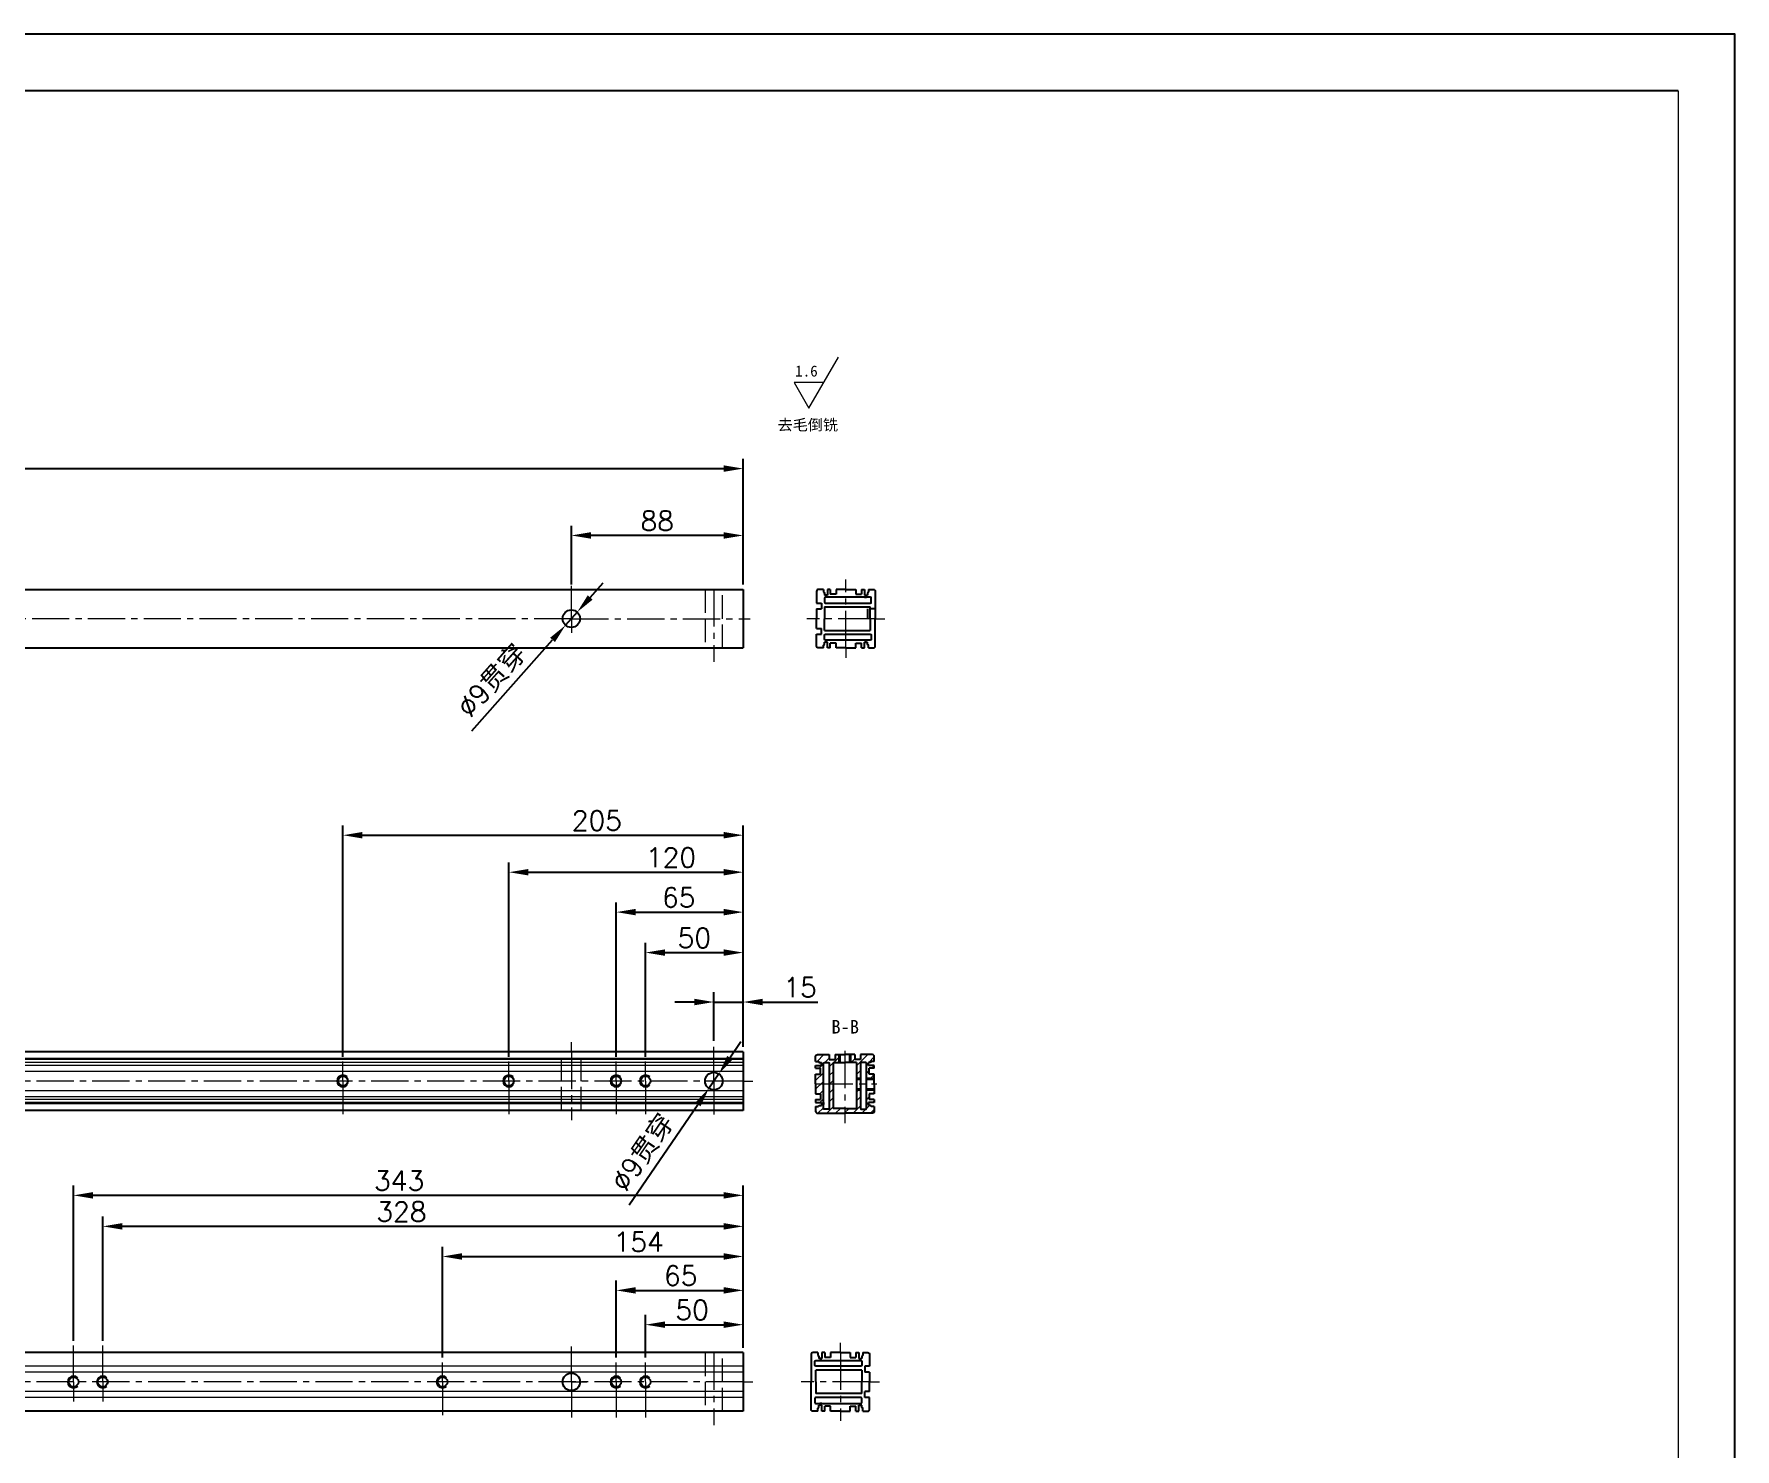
# Model space of a CAD drawing. Header units: millimetres. Extents: x -30327 to 34858, y 4015 to 75103.
# Drawn here: x 343 to 1214, y 60557 to 61281 of the extents above; entities that cross this region are included whole.
import ezdxf

# ---------------------------------------------------------------- set-up
doc = ezdxf.new("R2010")
doc.units = ezdxf.units.MM
doc.linetypes.add('ACAD_ISO02W100', pattern=[15, 12, -3])
doc.linetypes.add('CENTER2', pattern=[28.575, 19.05, -3.175, 3.175, -3.175])
doc.layers.add('A-TITLEBLOCK', color=7, linetype='Continuous', lineweight=18)
doc.layers.add('cen', color=1, linetype='CENTER2', lineweight=9)
for name, color, linetype in [('green', 3, 'ACAD_ISO02W100'), ('print', 30, 'Continuous'), ('red', 1, 'CENTER2'), ('yellow', 2, 'Continuous')]:
    doc.layers.add(name, color=color, linetype=linetype)
doc.styles.add('GB', font='GBENOR.SHX', dxfattribs={"bigfont": 'gbcbig.shx'})
doc.styles.add('HZ', font='')
doc.styles.get("Standard").update_dxf_attribs({"font": 'txt', "bigfont": 'gbcbig.shx'})
doc.styles.get('HZ').set_extended_font_data('SimSun')
doc.dimstyles.new('1-4', dxfattribs={"dimscale": 4, "dimtxt": 2.5, "dimasz": 2.5, "dimexe": 1.25, "dimexo": 0.625, "dimtad": 1, "dimdsep": 46, "dimtxsty": 'Standard', "dimcen": 2.5, "dimadec": 0, "dimazin": 0, "dimtfac": 1, "dimtmove": 0, "dimatfit": 3, "dimfxl": 0, "dimarcsym": 0})

# ---------------------------------------------------------------- blocks, each defined once
blk = doc.blocks.new('*D183')
at = {"layer": 'Defpoints', "color": 0, "transparency": 16777216}
for p in [(705.87, 61058.73), (-208.13, 60996.86), (705.87, 60997.49)]:
    blk.add_point(p, dxfattribs=at)
at = {"layer": 'yellow', "color": 0, "lineweight": -2, "transparency": 16777216}
for p, q in [((-208.13, 60999.36), (-208.13, 61063.73)), ((705.87, 60999.99), (705.87, 61063.73)), ((-198.13, 61058.73), (695.87, 61058.73))]:
    blk.add_line(p, q, dxfattribs=at)
at = {"layer": 'yellow', "color": 0, "transparency": 16777216}
for points in [[(-198.13, 61060.39), (-198.13, 61057.06), (-208.13, 61058.73)], [(695.87, 61060.39), (695.87, 61057.06), (705.87, 61058.73)]]:
    blk.add_solid(points, dxfattribs=at)
at = {"layer": 'yellow', "color": 0, "lineweight": 9, "transparency": 16777216, "insert": (248.87, 61072.89), "char_height": 10, "attachment_point": 5}
blk.add_mtext('914\\S-0.3^ -0.5;', dxfattribs=at)
blk = doc.blocks.new('*D143')
at = {"layer": 'Defpoints', "color": 0, "transparency": 16777216}
for p in [(377.87, 60670.61), (377.87, 60609.54), (705.87, 60608.45)]:
    blk.add_point(p, dxfattribs=at)
at = {"layer": 'yellow', "color": 0, "lineweight": -2, "transparency": 16777216}
for p, q in [((377.87, 60612.04), (377.87, 60675.61)), ((695.87, 60670.61), (387.87, 60670.61)), ((705.87, 60610.95), (705.87, 60675.61))]:
    blk.add_line(p, q, dxfattribs=at)
at = {"layer": 'yellow', "color": 0, "transparency": 16777216}
for points in [[(387.87, 60672.28), (387.87, 60668.94), (377.87, 60670.61)], [(695.87, 60672.28), (695.87, 60668.94), (705.87, 60670.61)]]:
    blk.add_solid(points, dxfattribs=at)
at = {"layer": 'yellow', "color": 0, "lineweight": 9, "transparency": 16777216, "insert": (530.83, 60678.11), "char_height": 10, "attachment_point": 5}
blk.add_mtext('328', dxfattribs=at)
blk = doc.blocks.new('*D144')
at = {"layer": 'Defpoints', "color": 0, "transparency": 16777216}
for p in [(617.87, 61024.49), (617.87, 60996.86), (705.87, 60996.86)]:
    blk.add_point(p, dxfattribs=at)
at = {"layer": 'yellow', "color": 0, "lineweight": -2, "transparency": 16777216}
for p, q in [((617.87, 60999.36), (617.87, 61029.49)), ((705.87, 60999.36), (705.87, 61029.49)), ((695.87, 61024.49), (627.87, 61024.49))]:
    blk.add_line(p, q, dxfattribs=at)
at = {"layer": 'yellow', "color": 0, "transparency": 16777216}
for points in [[(627.87, 61026.15), (627.87, 61022.82), (617.87, 61024.49)], [(695.87, 61026.15), (695.87, 61022.82), (705.87, 61024.49)]]:
    blk.add_solid(points, dxfattribs=at)
at = {"layer": 'yellow', "color": 0, "lineweight": 9, "transparency": 16777216, "insert": (661.87, 61031.99), "char_height": 10, "attachment_point": 5}
blk.add_mtext('88', dxfattribs=at)
blk = doc.blocks.new('*D145')
at = {"layer": 'Defpoints', "color": 0, "transparency": 16777216}
for p in [(705.87, 60620.25), (655.87, 60600.95), (705.87, 60605.95)]:
    blk.add_point(p, dxfattribs=at)
at = {"layer": 'yellow', "color": 0, "lineweight": -2, "transparency": 16777216}
for p, q in [((655.87, 60603.45), (655.87, 60625.25)), ((705.87, 60608.45), (705.87, 60625.25)), ((665.87, 60620.25), (695.87, 60620.25))]:
    blk.add_line(p, q, dxfattribs=at)
at = {"layer": 'yellow', "color": 0, "transparency": 16777216}
for points in [[(665.87, 60621.92), (665.87, 60618.59), (655.87, 60620.25)], [(695.87, 60621.92), (695.87, 60618.59), (705.87, 60620.25)]]:
    blk.add_solid(points, dxfattribs=at)
at = {"layer": 'yellow', "color": 0, "lineweight": 9, "transparency": 16777216, "insert": (679.72, 60627.75), "char_height": 10, "attachment_point": 5}
blk.add_mtext('50', dxfattribs=at)
blk = doc.blocks.new('*D146')
at = {"layer": 'Defpoints', "color": 0, "transparency": 16777216}
for p in [(705.87, 60785.51), (690.87, 60763.08), (705.87, 60760.01)]:
    blk.add_point(p, dxfattribs=at)
at = {"layer": 'yellow', "color": 0, "lineweight": -2, "transparency": 16777216}
for p, q in [((690.87, 60765.58), (690.87, 60790.51)), ((705.87, 60762.51), (705.87, 60790.51)), ((680.87, 60785.51), (670.87, 60785.51)), ((690.87, 60785.51), (705.87, 60785.51)), ((715.87, 60785.51), (744.2, 60785.51))]:
    blk.add_line(p, q, dxfattribs=at)
at = {"layer": 'yellow', "color": 0, "transparency": 16777216}
for points in [[(680.87, 60787.18), (680.87, 60783.84), (690.87, 60785.51)], [(715.87, 60787.18), (715.87, 60783.84), (705.87, 60785.51)]]:
    blk.add_solid(points, dxfattribs=at)
at = {"layer": 'yellow', "color": 0, "lineweight": 9, "transparency": 16777216, "insert": (735.03, 60793.01), "char_height": 10, "attachment_point": 5}
blk.add_mtext('15', dxfattribs=at)
blk = doc.blocks.new('*D147')
at = {"layer": 'Defpoints', "color": 0, "transparency": 16777216}
for p in [(705.87, 60810.83), (705.87, 60760.64), (655.87, 60755.01)]:
    blk.add_point(p, dxfattribs=at)
at = {"layer": 'yellow', "color": 0, "lineweight": -2, "transparency": 16777216}
for p, q in [((655.87, 60757.51), (655.87, 60815.83)), ((665.87, 60810.83), (695.87, 60810.83)), ((705.87, 60763.14), (705.87, 60815.83))]:
    blk.add_line(p, q, dxfattribs=at)
at = {"layer": 'yellow', "color": 0, "transparency": 16777216}
for points in [[(665.87, 60812.49), (665.87, 60809.16), (655.87, 60810.83)], [(695.87, 60812.49), (695.87, 60809.16), (705.87, 60810.83)]]:
    blk.add_solid(points, dxfattribs=at)
at = {"layer": 'yellow', "color": 0, "lineweight": 9, "transparency": 16777216, "insert": (680.87, 60818.33), "char_height": 10, "attachment_point": 5}
blk.add_mtext('50', dxfattribs=at)
blk = doc.blocks.new('*D415')
at = {"layer": 'Defpoints', "color": 0, "transparency": 16777216}
for p in [(620.85, 60985.23), (614.88, 60978.5)]:
    blk.add_point(p, dxfattribs=at)
at = {"layer": 'yellow', "color": 0, "lineweight": -2, "transparency": 16777216}
for p, q in [((627.49, 60992.71), (634.12, 61000.19)), ((620.85, 60985.23), (614.88, 60978.5)), ((566.89, 60924.38), (608.24, 60971.01))]:
    blk.add_line(p, q, dxfattribs=at)
at = {"layer": 'yellow', "color": 0, "transparency": 16777216}
for points in [[(626.24, 60993.82), (628.73, 60991.6), (620.85, 60985.23)], [(607, 60972.12), (609.49, 60969.91), (614.88, 60978.5)]]:
    blk.add_solid(points, dxfattribs=at)
at = {"layer": 'yellow', "color": 0, "lineweight": 9, "transparency": 16777216, "insert": (577.41, 60950.02), "char_height": 10, "attachment_point": 5, "rotation": 48.43261}
blk.add_mtext('∅9{\\fSimSun|b0|i0|c134|p2;贯穿}', dxfattribs=at)
blk = doc.blocks.new('*D416')
at = {"layer": 'Defpoints', "color": 0, "transparency": 16777216}
for p in [(693.41, 60748.72), (688.33, 60741.3)]:
    blk.add_point(p, dxfattribs=at)
at = {"layer": 'yellow', "color": 0, "lineweight": -2, "transparency": 16777216}
for p, q in [((699.05, 60756.98), (704.7, 60765.23)), ((693.41, 60748.72), (688.33, 60741.3)), ((647.49, 60681.59), (682.68, 60733.04))]:
    blk.add_line(p, q, dxfattribs=at)
at = {"layer": 'yellow', "color": 0, "transparency": 16777216}
for points in [[(697.67, 60757.92), (700.43, 60756.04), (693.41, 60748.72)], [(681.3, 60733.98), (684.06, 60732.1), (688.33, 60741.3)]]:
    blk.add_solid(points, dxfattribs=at)
at = {"layer": 'yellow', "color": 0, "lineweight": 9, "transparency": 16777216, "insert": (654.72, 60708.35), "char_height": 10, "attachment_point": 5, "rotation": 55.63312}
blk.add_mtext('∅9{\\fSimSun|b0|i0|c134|p2;贯穿}', dxfattribs=at)
blk = doc.blocks.new('*D420')
at = {"layer": 'Defpoints', "color": 0, "transparency": 16777216}
for p in [(705.87, 60831.56), (705.87, 60760.01), (640.87, 60755.01)]:
    blk.add_point(p, dxfattribs=at)
at = {"layer": 'yellow', "color": 0, "lineweight": -2, "transparency": 16777216}
for p, q in [((640.87, 60757.51), (640.87, 60836.56)), ((705.87, 60762.51), (705.87, 60836.56)), ((650.87, 60831.56), (695.87, 60831.56))]:
    blk.add_line(p, q, dxfattribs=at)
at = {"layer": 'yellow', "color": 0, "transparency": 16777216}
for points in [[(650.87, 60833.23), (650.87, 60829.89), (640.87, 60831.56)], [(695.87, 60833.23), (695.87, 60829.89), (705.87, 60831.56)]]:
    blk.add_solid(points, dxfattribs=at)
at = {"layer": 'yellow', "color": 0, "lineweight": 9, "transparency": 16777216, "insert": (672.87, 60839.06), "char_height": 10, "attachment_point": 5}
blk.add_mtext('65', dxfattribs=at)
blk = doc.blocks.new('*D422')
at = {"layer": 'Defpoints', "color": 0, "transparency": 16777216}
for p in [(705.87, 60637.82), (640.87, 60600.95), (705.87, 60605.95)]:
    blk.add_point(p, dxfattribs=at)
at = {"layer": 'yellow', "color": 0, "lineweight": -2, "transparency": 16777216}
for p, q in [((640.87, 60603.45), (640.87, 60642.82)), ((705.87, 60608.45), (705.87, 60642.82)), ((650.87, 60637.82), (695.87, 60637.82))]:
    blk.add_line(p, q, dxfattribs=at)
at = {"layer": 'yellow', "color": 0, "transparency": 16777216}
for points in [[(650.87, 60639.48), (650.87, 60636.15), (640.87, 60637.82)], [(695.87, 60639.48), (695.87, 60636.15), (705.87, 60637.82)]]:
    blk.add_solid(points, dxfattribs=at)
at = {"layer": 'yellow', "color": 0, "lineweight": 9, "transparency": 16777216, "insert": (673.87, 60645.32), "char_height": 10, "attachment_point": 5}
blk.add_mtext('65', dxfattribs=at)
blk = doc.blocks.new('*D423')
at = {"layer": 'Defpoints', "color": 0, "transparency": 16777216}
for p in [(362.87, 60686.49), (362.87, 60609.54), (705.87, 60608.45)]:
    blk.add_point(p, dxfattribs=at)
at = {"layer": 'yellow', "color": 0, "lineweight": -2, "transparency": 16777216}
for p, q in [((362.87, 60612.04), (362.87, 60691.49)), ((695.87, 60686.49), (372.87, 60686.49)), ((705.87, 60610.95), (705.87, 60691.49))]:
    blk.add_line(p, q, dxfattribs=at)
at = {"layer": 'yellow', "color": 0, "transparency": 16777216}
for points in [[(372.87, 60688.16), (372.87, 60684.82), (362.87, 60686.49)], [(695.87, 60688.16), (695.87, 60684.82), (705.87, 60686.49)]]:
    blk.add_solid(points, dxfattribs=at)
at = {"layer": 'yellow', "color": 0, "lineweight": 9, "transparency": 16777216, "insert": (529.66, 60693.99), "char_height": 10, "attachment_point": 5}
blk.add_mtext('343', dxfattribs=at)
blk = doc.blocks.new('*D542')
at = {"layer": 'Defpoints', "color": 0, "transparency": 16777216}
for p in [(705.87, 60655.18), (551.87, 60600.95), (705.87, 60605.95)]:
    blk.add_point(p, dxfattribs=at)
at = {"layer": 'yellow', "color": 0, "lineweight": -2, "transparency": 16777216}
for p, q in [((551.87, 60603.45), (551.87, 60660.18)), ((705.87, 60608.45), (705.87, 60660.18)), ((561.87, 60655.18), (695.87, 60655.18))]:
    blk.add_line(p, q, dxfattribs=at)
at = {"layer": 'yellow', "color": 0, "transparency": 16777216}
for points in [[(561.87, 60656.84), (561.87, 60653.51), (551.87, 60655.18)], [(695.87, 60656.84), (695.87, 60653.51), (705.87, 60655.18)]]:
    blk.add_solid(points, dxfattribs=at)
at = {"layer": 'yellow', "color": 0, "lineweight": 9, "transparency": 16777216, "insert": (652.37, 60662.68), "char_height": 10, "attachment_point": 5}
blk.add_mtext('154', dxfattribs=at)
blk = doc.blocks.new('*D797')
at = {"layer": 'Defpoints', "color": 0, "transparency": 16777216}
for p in [(705.87, 60852), (705.87, 60760.01), (585.87, 60755.01)]:
    blk.add_point(p, dxfattribs=at)
at = {"layer": 'yellow', "color": 0, "lineweight": -2, "transparency": 16777216}
for p, q in [((585.87, 60757.51), (585.87, 60857)), ((595.87, 60852), (695.87, 60852)), ((705.87, 60762.51), (705.87, 60857))]:
    blk.add_line(p, q, dxfattribs=at)
at = {"layer": 'yellow', "color": 0, "transparency": 16777216}
for points in [[(595.87, 60853.66), (595.87, 60850.33), (585.87, 60852)], [(695.87, 60853.66), (695.87, 60850.33), (705.87, 60852)]]:
    blk.add_solid(points, dxfattribs=at)
at = {"layer": 'yellow', "color": 0, "lineweight": 9, "transparency": 16777216, "insert": (668.9, 60859.5), "char_height": 10, "attachment_point": 5}
blk.add_mtext('120', dxfattribs=at)
blk = doc.blocks.new('*D798')
at = {"layer": 'Defpoints', "color": 0, "transparency": 16777216}
for p in [(705.87, 60870.95), (705.87, 60760.01), (500.87, 60755.01)]:
    blk.add_point(p, dxfattribs=at)
at = {"layer": 'yellow', "color": 0, "lineweight": -2, "transparency": 16777216}
for p, q in [((500.87, 60757.51), (500.87, 60875.95)), ((510.87, 60870.95), (695.87, 60870.95)), ((705.87, 60762.51), (705.87, 60875.95))]:
    blk.add_line(p, q, dxfattribs=at)
at = {"layer": 'yellow', "color": 0, "transparency": 16777216}
for points in [[(510.87, 60872.62), (510.87, 60869.29), (500.87, 60870.95)], [(695.87, 60872.62), (695.87, 60869.29), (705.87, 60870.95)]]:
    blk.add_solid(points, dxfattribs=at)
at = {"layer": 'yellow', "color": 0, "lineweight": 9, "transparency": 16777216, "insert": (630.94, 60878.45), "char_height": 10, "attachment_point": 5}
blk.add_mtext('205', dxfattribs=at)
blk = doc.blocks.new('DT-A2-TITLE')
for p, q in [((594, 420), (0, 420)), ((594, 0), (594, 420)), ((584, 410), (10, 410))]:
    blk.add_line(p, q)
at = {"layer": 'A-TITLEBLOCK', "color": 7}
for p, q in [((584, 410), (584, 10)), ((594, 0), (594, 297))]:
    blk.add_line(p, q, dxfattribs=at)
at = {"style": 'GB'}
for tag, p, height in [('#设计', (451.96, 38.52), 3.5), ('#品名', (523.32, 37.95), 3.5), ('#审核', (451.99, 28.1), 3.5), ('#图号', (526.67, 27.2), 3.5), ('#数量', (520.33, 14.51), 3.5), ('#版本', (552.92, 14.47), 3.5), ('#材料说明', (442.15, 13.59), 3)]:
    blk.add_attdef(tag, p, '', height=height, dxfattribs=at)

msp = doc.modelspace()

# ---------------------------------------------------------------- hatches: boundary and pattern name
at = {"layer": 'yellow', "lineweight": 9}
h = msp.add_hatch(dxfattribs=at)
h.set_pattern_fill('ANSI31', color=256, style=0)
h.set_pattern_definition([(45, (-987.5742, 59787.0484), (-2.245064, 2.245064), [])])
h.paths.add_polyline_path([(754.9953, 60758.5531), (752.9953, 60758.5531), (752.9953, 60756.0531), (749.9953, 60756.0531), (749.9953, 60758.5531), (743.9953, 60758.5531, 0.41421356), (742.9953, 60757.5531), (742.9953, 60755.0531), (744.4953, 60755.0531, 0.41421356), (744.9953, 60754.5531), (745.4953, 60754.5531), (745.9953, 60754.5531), (745.9953, 60753.0531), (742.9953, 60753.0531), (742.9953, 60751.5531), (745.4953, 60751.5531), (745.4953, 60748.5531), (742.9953, 60748.5531), (742.9953, 60743.5531), (746.9953, 60743.5531), (746.9953, 60754.0531, -0.41421356), (747.4953, 60754.5531), (749.4953, 60754.5531, -0.41421356), (749.9953, 60754.0531), (749.9953, 60743.5531), (751.9953, 60743.5531), (751.9953, 60754.5531), (752.9953, 60754.5531), (754.9953, 60754.5531)])
h.paths.add_polyline_path([(772.9953, 60757.5531, 0.41421356), (771.9953, 60758.5531), (765.9953, 60758.5531), (765.9953, 60756.0531), (762.9953, 60756.0531), (762.9953, 60758.5531), (760.9953, 60758.5531), (760.9953, 60754.5531), (762.9953, 60754.5531), (763.9953, 60754.5531), (763.9953, 60746.5531), (765.9953, 60746.5531), (765.9953, 60754.0531, -0.41421356), (766.4953, 60754.5531), (768.4953, 60754.5531, -0.41421356), (768.9953, 60754.0531), (768.9953, 60753.0531), (768.9953, 60746.5531), (772.9953, 60746.5531), (772.9953, 60748.5531), (770.4953, 60748.5531), (770.4953, 60751.5531), (772.9953, 60751.5531), (772.9953, 60753.0531), (769.9953, 60753.0531), (769.9953, 60754.5531), (770.4953, 60754.5531), (770.9953, 60754.5531, 0.41421356), (771.4953, 60755.0531), (772.9953, 60755.0531)])
h.paths.add_polyline_path([(760.9953, 60758.5531), (760.4953, 60758.5531), (760.4953, 60754.5531), (760.9953, 60754.5531)])
h.paths.add_polyline_path([(755.4953, 60758.5531), (754.9953, 60758.5531), (754.9953, 60754.5531), (755.4953, 60754.5531)])
h.paths.add_polyline_path([(765.9953, 60746.5531), (763.9953, 60746.5531), (763.9953, 60746.0531), (765.9953, 60746.0531)])
h.paths.add_polyline_path([(772.9953, 60746.5531), (768.9953, 60746.5531), (768.9953, 60746.0531), (772.9953, 60746.0531)])
h.paths.add_polyline_path([(772.9953, 60741.0531), (768.9953, 60741.0531), (768.9953, 60740.5531), (772.9953, 60740.5531)])
h.paths.add_polyline_path([(765.9953, 60741.0531), (763.9953, 60741.0531), (763.9953, 60740.5531), (765.9953, 60740.5531)])
h.paths.add_polyline_path([(765.9953, 60740.5531), (763.9953, 60740.5531), (763.9953, 60731.0531), (757.9953, 60731.0531), (757.9953, 60728.5531), (771.9953, 60728.5531, 0.41421356), (772.9953, 60729.5531), (772.9953, 60732.0531), (771.4953, 60732.0531, 0.41421356), (770.9953, 60732.5531), (770.4953, 60732.5531), (769.9953, 60732.5531), (769.9953, 60734.0531), (772.9953, 60734.0531), (772.9953, 60735.5531), (770.4953, 60735.5531), (770.4953, 60738.5531), (772.9953, 60738.5531), (772.9953, 60740.5531), (768.9953, 60740.5531), (768.9953, 60731.0531, -0.41421356), (768.4953, 60730.5531), (766.4953, 60730.5531, -0.41421356), (765.9953, 60731.0531)])
h.paths.add_polyline_path([(751.9953, 60743.5531), (749.9953, 60743.5531), (749.9953, 60731.0531, -0.41421356), (749.4953, 60730.5531), (747.4953, 60730.5531, -0.41421356), (746.9953, 60731.0531), (746.9953, 60743.5531), (742.9953, 60743.5531), (742.9953, 60738.5531), (745.4953, 60738.5531), (745.4953, 60735.5531), (742.9953, 60735.5531), (742.9953, 60734.0531), (745.9953, 60734.0531), (745.9953, 60732.5531), (745.4953, 60732.5531), (744.9953, 60732.5531, 0.41421356), (744.4953, 60732.0531), (742.9953, 60732.0531), (742.9953, 60729.5531, 0.41421356), (743.9953, 60728.5531), (757.9953, 60728.5531), (757.9953, 60731.0531), (751.9953, 60731.0531)])

# ---------------------------------------------------------------- linework, layer by layer
for p, q in [((705.8654, 60996.8618), (705.8654, 60966.8618)), ((747.0105, 60996.8618), (747.0105, 60995.3618)), ((747.5105, 60994.3618), (747.5105, 60993.8618)), ((749.0105, 60993.8618), (747.5105, 60993.8618)), ((749.0105, 60992.8618), (748.0105, 60992.8618)), ((749.0105, 60996.8618), (749.0105, 60993.8618)), ((750.5105, 60996.8618), (749.0105, 60996.8618)), ((750.5105, 60996.8618), (750.5105, 60994.3618)), ((753.5105, 60994.3618), (750.5105, 60994.3618)), ((753.5105, 60996.8618), (753.5105, 60994.3618)), ((758.5105, 60996.8618), (753.5105, 60996.8618)), ((758.5105, 60996.8618), (763.5105, 60996.8618)), ((763.5105, 60996.8618), (763.5105, 60994.3618)), ((763.5105, 60994.3618), (766.5105, 60994.3618)), ((766.5105, 60996.8618), (766.5105, 60994.3618)), ((766.5105, 60996.8618), (768.0105, 60996.8618)), ((768.0105, 60996.8618), (768.0105, 60993.8618)), ((768.0105, 60993.8618), (769.5105, 60993.8618)), ((768.0105, 60992.8618), (769.0105, 60992.8618)), ((769.5105, 60994.3618), (769.5105, 60993.8618)), ((770.0105, 60996.8618), (770.0105, 60995.3618)), ((743.5105, 60986.8618), (743.5105, 60981.8618)), ((743.5105, 60976.8618), (743.5105, 60981.8618)), ((746.0105, 60989.8618), (746.0105, 60986.8618)), ((747.5105, 60987.8618), (747.5105, 60986.8618)), ((747.5105, 60986.8618), (747.5105, 60981.8618)), ((747.5105, 60976.8618), (747.5105, 60981.8618)), ((769.5105, 60986.8618), (769.5105, 60981.8618)), ((771.0105, 60981.8618), (771.0105, 60987.8618)), ((771.0105, 60981.8618), (771.0105, 60975.8618)), ((773.5105, 60986.8618), (773.5105, 60981.8618)), ((746.0105, 60973.8618), (746.0105, 60976.8618)), ((747.5105, 60975.8618), (747.5105, 60976.8618)), ((747.0105, 60966.8618), (747.0105, 60968.3618)), ((747.5105, 60969.3618), (747.5105, 60969.8618)), ((749.0105, 60969.8618), (747.5105, 60969.8618)), ((749.0105, 60970.8618), (748.0105, 60970.8618)), ((749.0105, 60966.8618), (749.0105, 60969.8618)), ((750.5105, 60966.8618), (749.0105, 60966.8618)), ((753.5105, 60969.3618), (750.5105, 60969.3618)), ((750.5105, 60966.8618), (750.5105, 60969.3618)), ((753.5105, 60966.8618), (753.5105, 60969.3618)), ((758.5105, 60966.8618), (753.5105, 60966.8618)), ((758.5105, 60966.8618), (763.5105, 60966.8618)), ((763.5105, 60969.3618), (766.5105, 60969.3618)), ((763.5105, 60966.8618), (763.5105, 60969.3618)), ((766.5105, 60966.8618), (766.5105, 60969.3618)), ((766.5105, 60966.8618), (768.0105, 60966.8618)), ((768.0105, 60970.8618), (769.0105, 60970.8618)), ((768.0105, 60966.8618), (768.0105, 60969.8618)), ((768.0105, 60969.8618), (769.5105, 60969.8618)), ((769.5105, 60969.3618), (769.5105, 60969.8618)), ((770.0105, 60966.8618), (770.0105, 60968.3618)), ((705.8654, 60760.0103), (-208.1346, 60760.0103)), ((705.8654, 60760.0103), (705.8654, 60730.0103)), ((749.9953, 60756.0531), (752.9953, 60756.0531)), ((752.9953, 60758.5531), (757.9953, 60758.5531)), ((754.9953, 60754.5531), (754.9953, 60758.5531)), ((755.4953, 60754.5531), (755.4953, 60758.5531)), ((762.9953, 60758.5531), (757.9953, 60758.5531)), ((760.4953, 60754.5531), (760.4953, 60758.5531)), ((760.9953, 60754.5531), (760.9953, 60758.5531)), ((765.9953, 60756.0531), (762.9953, 60756.0531)), ((742.9953, 60755.0531), (744.4953, 60755.0531)), ((742.9953, 60751.5531), (742.9953, 60753.0531)), ((742.9953, 60753.0531), (745.9953, 60753.0531)), ((742.9953, 60751.5531), (745.4953, 60751.5531)), ((742.9953, 60748.5531), (745.4953, 60748.5531)), ((742.9953, 60743.5531), (742.9953, 60748.5531)), ((745.4953, 60754.5531), (745.9953, 60754.5531)), ((745.4953, 60748.5531), (745.4953, 60751.5531)), ((745.9953, 60753.0531), (745.9953, 60754.5531)), ((746.9953, 60753.0531), (746.9953, 60754.0531)), ((751.9953, 60754.5531), (752.9953, 60754.5531)), ((752.9953, 60754.5531), (757.9953, 60754.5531)), ((762.9953, 60754.5531), (757.9953, 60754.5531)), ((763.9953, 60754.5531), (762.9953, 60754.5531)), ((763.9953, 60746.5531), (765.9953, 60746.5531)), ((768.9953, 60753.0531), (768.9953, 60754.0531)), ((768.9953, 60746.5531), (772.9953, 60746.5531)), ((770.4953, 60754.5531), (769.9953, 60754.5531)), ((769.9953, 60753.0531), (769.9953, 60754.5531)), ((772.9953, 60753.0531), (769.9953, 60753.0531)), ((772.9953, 60751.5531), (770.4953, 60751.5531)), ((770.4953, 60748.5531), (770.4953, 60751.5531)), ((772.9953, 60748.5531), (770.4953, 60748.5531)), ((772.9953, 60755.0531), (771.4953, 60755.0531)), ((772.9953, 60751.5531), (772.9953, 60753.0531)), ((772.9953, 60743.5531), (772.9953, 60748.5531)), ((742.9953, 60743.5531), (742.9953, 60738.5531)), ((742.9953, 60738.5531), (745.4953, 60738.5531)), ((745.4953, 60738.5531), (745.4953, 60735.5531)), ((763.9953, 60746.0531), (765.9953, 60746.0531)), ((763.9953, 60741.0531), (765.9953, 60741.0531)), ((763.9953, 60740.5531), (765.9953, 60740.5531)), ((768.9953, 60746.0531), (772.9953, 60746.0531)), ((768.9953, 60741.0531), (772.9953, 60741.0531)), ((768.9953, 60740.5531), (772.9953, 60740.5531)), ((772.9953, 60738.5531), (770.4953, 60738.5531)), ((770.4953, 60738.5531), (770.4953, 60735.5531)), ((772.9953, 60743.5531), (772.9953, 60738.5531)), ((705.8654, 60730.0103), (-208.1346, 60730.0103)), ((742.9953, 60735.5531), (742.9953, 60734.0531)), ((742.9953, 60735.5531), (745.4953, 60735.5531)), ((742.9953, 60734.0531), (745.9953, 60734.0531)), ((742.9953, 60732.0531), (744.4953, 60732.0531)), ((745.4953, 60732.5531), (745.9953, 60732.5531)), ((745.9953, 60734.0531), (745.9953, 60732.5531)), ((746.9953, 60734.0531), (746.9953, 60733.0531)), ((757.9953, 60731.0531), (751.9953, 60731.0531)), ((757.9953, 60731.0531), (763.9953, 60731.0531)), ((768.9953, 60734.0531), (768.9953, 60733.0531)), ((772.9953, 60734.0531), (769.9953, 60734.0531)), ((769.9953, 60734.0531), (769.9953, 60732.5531)), ((770.4953, 60732.5531), (769.9953, 60732.5531)), ((772.9953, 60735.5531), (770.4953, 60735.5531)), ((772.9953, 60732.0531), (771.4953, 60732.0531)), ((772.9953, 60735.5531), (772.9953, 60734.0531)), ((705.8654, 60605.9525), (-208.1346, 60605.9525)), ((705.8654, 60605.9525), (705.8654, 60575.9525)), ((744.1549, 60605.9525), (744.1549, 60604.4525)), ((744.6549, 60603.4525), (744.6549, 60602.9525)), ((746.1549, 60602.9525), (744.6549, 60602.9525)), ((746.1549, 60601.9525), (745.1549, 60601.9525)), ((747.6549, 60605.9525), (746.1549, 60605.9525)), ((746.1549, 60605.9525), (746.1549, 60602.9525)), ((747.6549, 60605.9525), (747.6549, 60603.4525)), ((750.6549, 60603.4525), (747.6549, 60603.4525)), ((755.6549, 60605.9525), (750.6549, 60605.9525)), ((750.6549, 60605.9525), (750.6549, 60603.4525)), ((755.6549, 60605.9525), (760.6549, 60605.9525)), ((760.6549, 60605.9525), (760.6549, 60603.4525)), ((760.6549, 60603.4525), (763.6549, 60603.4525)), ((763.6549, 60605.9525), (765.1549, 60605.9525)), ((763.6549, 60605.9525), (763.6549, 60603.4525)), ((765.1549, 60605.9525), (765.1549, 60602.9525)), ((765.1549, 60602.9525), (766.6549, 60602.9525)), ((765.1549, 60601.9525), (766.1549, 60601.9525)), ((766.6549, 60603.4525), (766.6549, 60602.9525)), ((767.1549, 60605.9525), (767.1549, 60604.4525)), ((768.1549, 60598.9525), (768.1549, 60595.9525)), ((743.1549, 60590.9525), (743.1549, 60596.9525)), ((743.1549, 60590.9525), (743.1549, 60584.9525)), ((766.6549, 60596.9525), (766.6549, 60595.9525)), ((766.6549, 60595.9525), (766.6549, 60590.9525)), ((766.6549, 60585.9525), (766.6549, 60590.9525)), ((770.6549, 60595.9525), (770.6549, 60590.9525)), ((770.6549, 60585.9525), (770.6549, 60590.9525)), ((766.6549, 60584.9525), (766.6549, 60585.9525)), ((768.1549, 60582.9525), (768.1549, 60585.9525)), ((705.8654, 60575.9525), (-208.1346, 60575.9525)), ((744.1549, 60575.9525), (744.1549, 60577.4525)), ((744.6549, 60578.4525), (744.6549, 60578.9525)), ((746.1549, 60578.9525), (744.6549, 60578.9525)), ((746.1549, 60579.9525), (745.1549, 60579.9525)), ((746.1549, 60575.9525), (746.1549, 60578.9525)), ((747.6549, 60575.9525), (746.1549, 60575.9525)), ((750.6549, 60578.4525), (747.6549, 60578.4525)), ((747.6549, 60575.9525), (747.6549, 60578.4525)), ((750.6549, 60575.9525), (750.6549, 60578.4525)), ((755.6549, 60575.9525), (750.6549, 60575.9525)), ((755.6549, 60575.9525), (760.6549, 60575.9525)), ((760.6549, 60575.9525), (760.6549, 60578.4525)), ((760.6549, 60578.4525), (763.6549, 60578.4525)), ((763.6549, 60575.9525), (763.6549, 60578.4525)), ((763.6549, 60575.9525), (765.1549, 60575.9525)), ((765.1549, 60579.9525), (766.1549, 60579.9525)), ((765.1549, 60578.9525), (766.6549, 60578.9525)), ((765.1549, 60575.9525), (765.1549, 60578.9525)), ((766.6549, 60578.4525), (766.6549, 60578.9525)), ((767.1549, 60575.9525), (767.1549, 60577.4525))]:
    msp.add_line(p, q)
at = {"lineweight": 9}
for p, q in [((705.8654, 60756.5103), (-208.1346, 60756.5103)), ((705.8654, 60756.0103), (-208.1346, 60756.0103)), ((705.8654, 60754.5103), (-208.1346, 60754.5103)), ((705.8654, 60753.0103), (-208.1346, 60753.0103)), ((705.8654, 60750.0103), (-208.1346, 60750.0103)), ((705.8654, 60740.0103), (-208.1346, 60740.0103)), ((705.8654, 60737.0103), (-208.1346, 60737.0103)), ((705.8654, 60735.5103), (-208.1346, 60735.5103)), ((705.8654, 60734.0103), (-208.1346, 60734.0103)), ((705.8654, 60733.3685), (-208.1346, 60733.3685)), ((705.8654, 60598.9525), (-208.1346, 60598.9525)), ((705.8654, 60595.9525), (-208.1346, 60595.9525)), ((705.8654, 60585.9525), (-208.1346, 60585.9525)), ((705.8654, 60582.9525), (-208.1346, 60582.9525))]:
    msp.add_line(p, q, dxfattribs=at)
for points in [[(-208.1346, 60996.8618), (705.8654, 60996.8618)], [(743.5105, 60989.8618), (746.0105, 60989.8618)], [(743.5105, 60986.8618), (746.0105, 60986.8618)], [(747.5105, 60987.8618), (771.0105, 60987.8618)], [(773.5105, 60986.8618), (771.0105, 60986.8618)], [(743.5105, 60976.8618), (746.0105, 60976.8618)], [(743.5105, 60973.8618), (746.0105, 60973.8618)], [(747.5105, 60975.8618), (771.0105, 60975.8618)], [(-208.1346, 60966.8618), (705.8654, 60966.8618)], [(749.9953, 60758.5531), (749.9953, 60756.0531)], [(752.9953, 60758.5531), (752.9953, 60756.0531)], [(762.9953, 60758.5531), (762.9953, 60756.0531)], [(765.9953, 60758.5531), (765.9953, 60756.0531)], [(751.9953, 60754.5531), (751.9953, 60731.0531)], [(763.9953, 60754.5531), (763.9953, 60731.0531)], [(770.6549, 60598.9525), (768.1549, 60598.9525)], [(766.6549, 60596.9525), (743.1549, 60596.9525)], [(770.6549, 60595.9525), (768.1549, 60595.9525)], [(766.6549, 60584.9525), (743.1549, 60584.9525)], [(770.6549, 60585.9525), (768.1549, 60585.9525)], [(770.6549, 60582.9525), (768.1549, 60582.9525)]]:
    msp.add_lwpolyline(points)
for points in [[(747.0105, 60996.8618), (744.5105, 60996.8618, 0.41421356), (743.5105, 60995.8618), (743.5105, 60989.8618)], [(747.0105, 60995.3618), (747.0105, 60995.3618, -0.41421356), (747.5105, 60994.8618), (747.5105, 60994.3618)], [(770.0105, 60995.3618), (770.0105, 60995.3618, 0.41421356), (769.5105, 60994.8618), (769.5105, 60994.3618)], [(770.0105, 60996.8618), (772.5105, 60996.8618, -0.41421356), (773.5105, 60995.8618), (773.5105, 60981.8618)], [(770.0105, 60966.8618), (772.5105, 60966.8618, 0.41421356), (773.5105, 60967.8618), (773.5105, 60981.8618)], [(747.0105, 60966.8618), (744.5105, 60966.8618, -0.41421356), (743.5105, 60967.8618), (743.5105, 60973.8618)], [(747.0105, 60968.3618), (747.0105, 60968.3618, 0.41421356), (747.5105, 60968.8618), (747.5105, 60969.3618)], [(770.0105, 60968.3618), (770.0105, 60968.3618, -0.41421356), (769.5105, 60968.8618), (769.5105, 60969.3618)], [(742.9953, 60755.0531), (742.9953, 60757.5531, -0.41421356), (743.9953, 60758.5531), (749.9953, 60758.5531)], [(772.9953, 60755.0531), (772.9953, 60757.5531, 0.41421356), (771.9953, 60758.5531), (765.9953, 60758.5531)], [(744.4953, 60755.0531), (744.4953, 60755.0531, 0.41421356), (744.9953, 60754.5531), (745.4953, 60754.5531)], [(771.4953, 60755.0531), (771.4953, 60755.0531, -0.41421356), (770.9953, 60754.5531), (770.4953, 60754.5531)], [(742.9953, 60732.0531), (742.9953, 60729.5531, 0.41421356), (743.9953, 60728.5531), (757.9953, 60728.5531)], [(744.4953, 60732.0531), (744.4953, 60732.0531, -0.41421356), (744.9953, 60732.5531), (745.4953, 60732.5531)], [(772.9953, 60732.0531), (772.9953, 60729.5531, -0.41421356), (771.9953, 60728.5531), (757.9953, 60728.5531)], [(771.4953, 60732.0531), (771.4953, 60732.0531, 0.41421356), (770.9953, 60732.5531), (770.4953, 60732.5531)], [(744.1549, 60605.9525), (741.6549, 60605.9525, 0.41421356), (740.6549, 60604.9525), (740.6549, 60590.9525)], [(744.1549, 60604.4525), (744.1549, 60604.4525, -0.41421356), (744.6549, 60603.9525), (744.6549, 60603.4525)], [(767.1549, 60604.4525), (767.1549, 60604.4525, 0.41421356), (766.6549, 60603.9525), (766.6549, 60603.4525)], [(767.1549, 60605.9525), (769.6549, 60605.9525, -0.41421356), (770.6549, 60604.9525), (770.6549, 60598.9525)], [(744.1549, 60575.9525), (741.6549, 60575.9525, -0.41421356), (740.6549, 60576.9525), (740.6549, 60590.9525)], [(767.1549, 60575.9525), (769.6549, 60575.9525, 0.41421356), (770.6549, 60576.9525), (770.6549, 60582.9525)], [(744.1549, 60577.4525), (744.1549, 60577.4525, 0.41421356), (744.6549, 60577.9525), (744.6549, 60578.4525)], [(767.1549, 60577.4525), (767.1549, 60577.4525, -0.41421356), (766.6549, 60577.9525), (766.6549, 60578.4525)]]:
    msp.add_lwpolyline(points, format="xyb")
for points in [[(771.0105, 60992.8618), (748.0105, 60992.8618, 0.41421356), (747.5105, 60992.3618), (747.5105, 60990.3618, 0.41421356), (748.0105, 60989.8618), (771.0105, 60989.8618, 0.41421356), (771.5105, 60990.3618), (771.5105, 60992.3618, 0.41421356)], [(771.0105, 60970.8618), (748.0105, 60970.8618, -0.41421356), (747.5105, 60971.3618), (747.5105, 60973.3618, -0.41421356), (748.0105, 60973.8618), (771.0105, 60973.8618, -0.41421356), (771.5105, 60973.3618), (771.5105, 60971.3618, -0.41421356)], [(746.9953, 60731.0531), (746.9953, 60754.0531, -0.41421356), (747.4953, 60754.5531), (749.4953, 60754.5531, -0.41421356), (749.9953, 60754.0531), (749.9953, 60731.0531, -0.41421356), (749.4953, 60730.5531), (747.4953, 60730.5531, -0.41421356)], [(768.9953, 60731.0531), (768.9953, 60754.0531, 0.41421356), (768.4953, 60754.5531), (766.4953, 60754.5531, 0.41421356), (765.9953, 60754.0531), (765.9953, 60731.0531, 0.41421356), (766.4953, 60730.5531), (768.4953, 60730.5531, 0.41421356)], [(743.1549, 60601.9525), (766.1549, 60601.9525, -0.41421356), (766.6549, 60601.4525), (766.6549, 60599.4525, -0.41421356), (766.1549, 60598.9525), (743.1549, 60598.9525, -0.41421356), (742.6549, 60599.4525), (742.6549, 60601.4525, -0.41421356)], [(743.1549, 60579.9525), (766.1549, 60579.9525, 0.41421356), (766.6549, 60580.4525), (766.6549, 60582.4525, 0.41421356), (766.1549, 60582.9525), (743.1549, 60582.9525, 0.41421356), (742.6549, 60582.4525), (742.6549, 60580.4525, 0.41421356)]]:
    msp.add_lwpolyline(points, format="xyb", close=True)
for centre, radius in [((617.8654, 60981.8618), 4.5), ((500.8654, 60745.0103), 2.5), ((585.8654, 60745.0103), 2.5), ((640.8654, 60745.0103), 2.5), ((655.8654, 60745.0103), 2.5), ((690.8654, 60745.0103), 4.5), ((362.8654, 60590.9525), 2.5), ((377.8654, 60590.9525), 2.5), ((551.8654, 60590.9525), 2.5), ((617.8654, 60590.9525), 4.5), ((640.8654, 60590.9525), 2.5), ((655.8654, 60590.9525), 2.5)]:
    msp.add_circle(centre, radius)
for centre in [(500.8654, 60745.0103), (585.8654, 60745.0103), (640.8654, 60745.0103), (655.8654, 60745.0103), (362.8654, 60590.9525), (377.8654, 60590.9525), (551.8654, 60590.9525), (640.8654, 60590.9525), (655.8654, 60590.9525)]:
    msp.add_arc(centre, 3, 45, 315)
at = {"layer": 'cen', "lineweight": 9}
for p, q in [((758.5105, 60996.8618), (758.5105, 61001.8618)), ((617.8654, 60981.8618), (617.8654, 60998.6628)), ((690.8654, 60996.8618), (690.8654, 60959.6874)), ((617.8654, 60981.8618), (-112.9346, 60981.8618)), ((617.8654, 60981.8618), (709.472, 60981.8618)), ((617.8654, 60981.8618), (617.8654, 60974.6618)), ((743.5105, 60981.8618), (738.5105, 60981.8618)), ((773.5105, 60981.8618), (778.5105, 60981.8618)), ((758.5105, 60966.8618), (758.5105, 60961.8618)), ((617.8654, 60760.0103), (617.8654, 60765.0103)), ((617.8654, 60760.0103), (617.8654, 60730.0103)), ((690.8654, 60745.0103), (690.8654, 60762.5094)), ((690.8654, 60745.0103), (690.8654, 60727.8769)), ((617.8654, 60730.0103), (617.8654, 60725.0103)), ((617.8654, 60590.9525), (617.8654, 60608.991)), ((755.6549, 60605.9525), (755.6549, 60610.9525)), ((690.8654, 60605.9525), (690.8654, 60568.7781)), ((617.8654, 60590.9525), (609.8654, 60590.9525)), ((617.8654, 60590.9525), (617.8654, 60572.7303)), ((617.8654, 60590.9525), (625.8654, 60590.9525)), ((740.6549, 60590.9525), (735.6549, 60590.9525)), ((770.6549, 60590.9525), (775.6549, 60590.9525)), ((755.6549, 60575.9525), (755.6549, 60570.9525))]:
    msp.add_line(p, q, dxfattribs=at)
at = {"layer": 'green', "lineweight": 9}
for p, q in [((686.3654, 60996.8618), (686.3654, 60966.8618)), ((695.3654, 60996.8618), (686.3654, 60996.8618)), ((695.3654, 60966.8618), (695.3654, 60996.8618)), ((690.8654, 60966.8618), (695.3654, 60966.8618)), ((612.8654, 60730.0103), (612.8654, 60760.0103)), ((622.8654, 60730.0103), (622.8654, 60760.0103)), ((686.3654, 60605.9525), (686.3654, 60575.9525)), ((695.3654, 60575.9525), (695.3654, 60605.9525))]:
    msp.add_line(p, q, dxfattribs=at)
at = {"layer": 'print'}
msp.add_lwpolyline([(-510.4926, 60062.0396), (1213.9132, 60062.0396), (1213.9132, 61281.3164), (-510.4926, 61281.3164)], close=True, dxfattribs=at)
at = {"layer": 'red', "lineweight": 9}
for p, q in [((758.5105, 60966.8618), (758.5105, 60998.1884)), ((773.5105, 60981.8618), (742.1839, 60981.8618)), ((757.9953, 60760.4503), (757.9953, 60723.5021)), ((500.8654, 60745.0103), (500.8654, 60755.0103)), ((585.8654, 60745.0103), (585.8654, 60755.0103)), ((640.8654, 60745.0103), (640.8654, 60755.0103)), ((655.8654, 60745.0103), (655.8654, 60755.0103)), ((705.8654, 60745.0103), (-208.1346, 60745.0103)), ((500.8654, 60745.0103), (500.8654, 60728.0245)), ((585.8654, 60745.0103), (585.8654, 60728.0245)), ((640.8654, 60745.0103), (640.8654, 60728.0245)), ((655.8654, 60745.0103), (655.8654, 60728.0245)), ((705.8654, 60745.0103), (710.8654, 60745.0103)), ((742.9953, 60743.5531), (774.3219, 60743.5531)), ((362.8654, 60590.9525), (362.8654, 60609.5408)), ((377.8654, 60590.9525), (377.8654, 60609.5408)), ((551.8654, 60590.9525), (551.8654, 60600.9525)), ((640.8654, 60590.9525), (640.8654, 60600.9525)), ((655.8654, 60590.9525), (655.8654, 60600.9525)), ((755.6549, 60605.9525), (755.6549, 60574.6259)), ((705.8654, 60590.9525), (-208.1346, 60590.9525)), ((362.8654, 60590.9525), (362.8654, 60580.9525)), ((377.8654, 60590.9525), (377.8654, 60580.9525)), ((551.8654, 60590.9525), (551.8654, 60573.9668)), ((640.8654, 60590.9525), (640.8654, 60572.6851)), ((655.8654, 60590.9525), (655.8654, 60572.6851)), ((705.8654, 60590.9525), (710.8654, 60590.9525)), ((770.6549, 60590.9525), (739.3283, 60590.9525))]:
    msp.add_line(p, q, dxfattribs=at)
at = {"layer": 'yellow', "lineweight": 9}
for p, q in [((739.5787, 61089.6898), (754.6845, 61115.8537)), ((732.0259, 61102.7718), (739.5787, 61089.6898)), ((747.1316, 61102.7718), (732.0259, 61102.7718))]:
    msp.add_line(p, q, dxfattribs=at)

# ---------------------------------------------------------------- block references
at = {"xscale": 2.90304, "yscale": 2.90304, "zscale": 2.90304}
msp.add_blockref('DT-A2-TITLE', (-510.4926, 60062.0396), dxfattribs=at)

# ---------------------------------------------------------------- texts
at = {"layer": 'yellow', "lineweight": 9, "style": 'HZ'}
for s, height, p in [('1.6', 5.66466, (732.5007, 61105.8808)), ('去毛倒铣', 5.66466, (723.5405, 61078.3046)), ('B-B', 6.92396, (751.0717, 60769.389))]:
    msp.add_text(s, height=height, dxfattribs=at).set_placement(p)

# ---------------------------------------------------------------- dimensions: what is measured, and where the dimension line sits
at = {"layer": 'yellow', "lineweight": 9}
dim = msp.add_linear_dim(base=(705.8654, 61058.7278), p1=(-208.1346, 60996.8618), p2=(705.8654, 60997.4868), dimstyle='1-4', override={"dimgap": 0.625, "dimtol": 1, "dimlim": 0, "dimtp": -0.3, "dimtm": 0.5}, dxfattribs=at)
dim.commit()
dim.dimension.update_dxf_attribs({"geometry": '*D183', "text_midpoint": (248.8654, 61072.8945)})
dim = msp.add_linear_dim(base=(617.8654, 61024.4883), p1=(705.8654, 60996.8618), p2=(617.8654, 60996.8618), angle=180, dimstyle='1-4', dxfattribs=at)
dim.commit()
dim.dimension.update_dxf_attribs({"geometry": '*D144', "text_midpoint": (661.8654, 61024.4883), "dimtype": 160})
for p1, p2, picture, middle in [((620.8511, 60985.2286), (614.8796, 60978.4951), '*D415', (577.4105, 60950.0179)), ((693.4056, 60748.7248), (688.3252, 60741.2958), '*D416', (654.7209, 60708.3468))]:
    dim = msp.add_diameter_dim_2p(p1=p1, p2=p2, text='<>{\\fSimSun|b0|i0|c134|p2;贯穿}', dimstyle='1-4', dxfattribs=at)
    dim.commit()
    dim.dimension.update_dxf_attribs({"geometry": picture, "text_midpoint": middle})
for base, p1, p2, picture, middle in [((705.8654, 60870.9535), (500.8654, 60755.0103), (705.8654, 60760.0103), '*D798', (630.942, 60870.9535)), ((705.8654, 60851.9979), (585.8654, 60755.0103), (705.8654, 60760.0103), '*D797', (668.8964, 60851.9979)), ((705.8654, 60831.5613), (640.8654, 60755.0103), (705.8654, 60760.0103), '*D420', (672.8654, 60831.5613)), ((362.8654, 60686.4902), (705.8654, 60608.4525), (362.8654, 60609.5408), '*D423', (529.6557, 60686.4902)), ((377.8654, 60670.6102), (705.8654, 60608.4525), (377.8654, 60609.5408), '*D143', (530.8266, 60670.6102)), ((705.8654, 60655.1754), (551.8654, 60600.9525), (705.8654, 60605.9525), '*D542', (652.3654, 60655.1754)), ((705.8654, 60637.817), (640.8654, 60600.9525), (705.8654, 60605.9525), '*D422', (673.8654, 60637.817)), ((705.8654, 60620.2546), (655.8654, 60600.9525), (705.8654, 60605.9525), '*D145', (679.7226, 60620.2546))]:
    dim = msp.add_linear_dim(base=base, p1=p1, p2=p2, dimstyle='1-4', dxfattribs=at)
    dim.commit()
    dim.dimension.update_dxf_attribs({"geometry": picture, "text_midpoint": middle, "dimtype": 160})
for base, p1, p2, picture, middle in [((705.8654, 60810.8262), (655.8654, 60755.0103), (705.8654, 60760.6353), '*D147', (680.8654, 60818.3262)), ((705.8654, 60785.5092), (690.8654, 60763.0788), (705.8654, 60760.0103), '*D146', (735.032, 60793.0092))]:
    dim = msp.add_linear_dim(base=base, p1=p1, p2=p2, dimstyle='1-4', dxfattribs=at)
    dim.commit()
    dim.dimension.update_dxf_attribs({"geometry": picture, "text_midpoint": middle})

doc.saveas('drawing.dxf')
